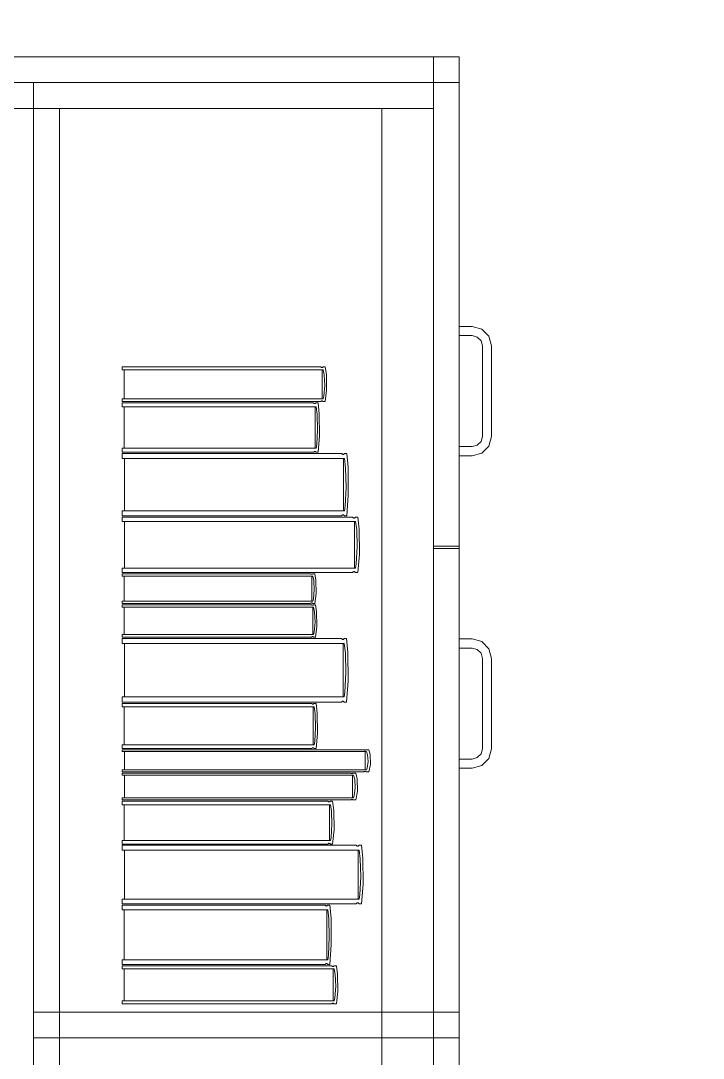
# Model space of a CAD drawing. Header units: inches. Extents: x -38 to 5698, y -33 to 92.
# Drawn here: x 19.68 to 20.209, y 10.169 to 10.973 of the extents above; entities that cross this region are included whole.
import ezdxf

# ---------------------------------------------------------------- set-up
doc = ezdxf.new("R2010")
doc.units = ezdxf.units.IN
doc.header["$MEASUREMENT"] = 0
doc.layers.add('08 _ STR _ EXT _ 10 Vereda Exterior', color=7, linetype='Continuous')
doc.layers.add('Interior - Mobiliario', color=7, linetype='Continuous')

msp = doc.modelspace()

# ---------------------------------------------------------------- hatches: boundary and pattern name
at = {"layer": '08 _ STR _ EXT _ 10 Vereda Exterior', "linetype": 'Continuous', "lineweight": 13}
h = msp.add_hatch(dxfattribs=at)
h.set_pattern_fill('RETÍCULA_100X100_0002', color=251, style=0, pattern_type=2)
h.set_pattern_definition([(360, (3.7574, 18.3027), (0, 2.53199), []), (90, (3.7574, 18.3027), (-3.6, 0), [])])
h.paths.add_polyline_path([(2.17, 3.62132), (4.29132, 1.5), (9.32, 1.5), (9.32, 6.5), (40.52, 6.5), (40.52, 1.5), (52.92, 1.5), (52.92, 19.08592), (51.56998, 19.08592), (51.56998, 7.2), (9.06996, 7.2), (9.06996, 7.85001), (6.52013, 7.85001, -0.414214), (6.27012, 8.10001), (6.27012, 8.85001, -0.414213), (6.52012, 9.10001), (9.06996, 9.10002), (9.06996, 12), (6.52013, 12, -0.414214), (6.27011, 12.25), (6.27007, 13, -0.414213), (6.52012, 13.25), (9.06996, 13.25001), (9.06996, 16.14999), (6.52008, 16.14999, -0.414214), (6.27012, 16.39999), (6.27008, 17.14999, -0.414213), (6.52008, 17.39999), (8.76997, 17.4), (8.77062, 21.04989), (2.17, 21.04989)])

# ---------------------------------------------------------------- linework, layer by layer
at = {"layer": 'Interior - Mobiliario', "color": 175, "linetype": 'Continuous', "lineweight": 13}
for p, q in [((20.01998, 10.94495), (19.66998, 10.94495)), ((19.66998, 10.94495), (20.01998, 10.94495)), ((19.66998, 10.94495), (19.99998, 10.94495)), ((20.01998, 10.94495), (19.66998, 10.94495)), ((19.99998, 10.94495), (19.99998, 10.90495)), ((20.01998, 10.92495), (20.01998, 10.94495)), ((20.01998, 10.94495), (20.01998, 10.92495)), ((20.01998, 9.44495), (20.01998, 10.94495)), ((19.68998, 10.92495), (19.66998, 10.92495)), ((19.66998, 10.92495), (19.68998, 10.92495)), ((20.01998, 10.92495), (19.66998, 10.92495)), ((20.01998, 10.92495), (19.66998, 10.92495)), ((19.66998, 10.92495), (20.01998, 10.92495)), ((19.68998, 10.92495), (19.99998, 10.92495)), ((19.68998, 9.46495), (19.68998, 10.92495)), ((19.68998, 9.46495), (19.68998, 10.92495)), ((19.68998, 10.92495), (19.68998, 9.46495)), ((19.68998, 10.92495), (20.01998, 10.92495)), ((19.68998, 9.46495), (19.68998, 10.92495)), ((19.68998, 10.92495), (19.99998, 10.92495)), ((19.68998, 9.46495), (19.68998, 10.92495)), ((19.68998, 10.92495), (19.99998, 10.92495)), ((19.68998, 9.46495), (19.68998, 10.92495)), ((19.99998, 10.92495), (19.99998, 9.46495)), ((19.99998, 10.92495), (19.99998, 9.46495)), ((19.99998, 10.92495), (19.99998, 9.46495)), ((19.99998, 10.92495), (19.99998, 10.56595)), ((20.01998, 10.92495), (19.99998, 10.92495)), ((20.01998, 10.92495), (20.01998, 9.46495)), ((20.01998, 10.92495), (20.01998, 9.46495)), ((20.01998, 10.92495), (20.01998, 10.56595)), ((19.66998, 10.90495), (19.70998, 10.90495)), ((19.70998, 10.90495), (19.95998, 10.90495)), ((19.70998, 10.90495), (19.70998, 9.48495)), ((19.95998, 10.90495), (19.99998, 10.90495)), ((19.95998, 9.48495), (19.95998, 10.90495)), ((19.99998, 10.90495), (19.99998, 9.48495)), ((20.02998, 10.73595), (20.01998, 10.73595)), ((20.01998, 10.73595), (20.01998, 10.72895)), ((20.03748, 10.73394), (20.02998, 10.73595)), ((20.04297, 10.72845), (20.03748, 10.73394)), ((20.01998, 10.72895), (20.02998, 10.72895)), ((20.02998, 10.72895), (20.03398, 10.72788)), ((20.03398, 10.72788), (20.03691, 10.72495)), ((20.03691, 10.72495), (20.03798, 10.72095)), ((20.04498, 10.72095), (20.04297, 10.72845)), ((20.03798, 10.72095), (20.03798, 10.65095)), ((20.04498, 10.65095), (20.04498, 10.72095)), ((19.75864, 10.70254), (19.75864, 10.70468)), ((19.75864, 10.70468), (19.9127, 10.70468)), ((19.91458, 10.70254), (19.75864, 10.70254)), ((19.76021, 10.68005), (19.76021, 10.70254)), ((19.9127, 10.70468), (19.91283, 10.70454)), ((19.91283, 10.70454), (19.91303, 10.70438)), ((19.91303, 10.70438), (19.91325, 10.70428)), ((19.91325, 10.70428), (19.91348, 10.70423)), ((19.91348, 10.70423), (19.91371, 10.70424)), ((19.91371, 10.70424), (19.91394, 10.7043)), ((19.91379, 10.70254), (19.91379, 10.68005)), ((19.91394, 10.7043), (19.91415, 10.70441)), ((19.91415, 10.70441), (19.91435, 10.70457)), ((19.91435, 10.70457), (19.91444, 10.70468)), ((19.91444, 10.70468), (19.91615, 10.70468)), ((19.9153, 10.69853), (19.91458, 10.70254)), ((19.9157, 10.69029), (19.9153, 10.69853)), ((19.91615, 10.70468), (19.91701, 10.69881)), ((19.91701, 10.69881), (19.91721, 10.68683)), ((19.91505, 10.68208), (19.9157, 10.69029)), ((19.91721, 10.68683), (19.91615, 10.67791)), ((19.75864, 10.67791), (19.75864, 10.68005)), ((19.75864, 10.68005), (19.91458, 10.68005)), ((19.9127, 10.67791), (19.75864, 10.67791)), ((19.75864, 10.67384), (19.75864, 10.67691)), ((19.75864, 10.67691), (19.90721, 10.67691)), ((19.90721, 10.67691), (19.90733, 10.6767)), ((19.90733, 10.6767), (19.90753, 10.67648)), ((19.90753, 10.67648), (19.90774, 10.67634)), ((19.90774, 10.67634), (19.90796, 10.67627)), ((19.90796, 10.67627), (19.90818, 10.67628)), ((19.90818, 10.67628), (19.9084, 10.67636)), ((19.9084, 10.67636), (19.90861, 10.67653)), ((19.90861, 10.67653), (19.90881, 10.67676)), ((19.90881, 10.67676), (19.90889, 10.67691)), ((19.90889, 10.67691), (19.91054, 10.67691)), ((19.91054, 10.67691), (19.91137, 10.66851)), ((19.91278, 10.67801), (19.9127, 10.67791)), ((19.91298, 10.67817), (19.91278, 10.67801)), ((19.9132, 10.67829), (19.91298, 10.67817)), ((19.91343, 10.67835), (19.9132, 10.67829)), ((19.91366, 10.67835), (19.91343, 10.67835)), ((19.91389, 10.67831), (19.91366, 10.67835)), ((19.91411, 10.6782), (19.91389, 10.67831)), ((19.91431, 10.67805), (19.91411, 10.6782)), ((19.91444, 10.67791), (19.91431, 10.67805)), ((19.91615, 10.67791), (19.91444, 10.67791)), ((19.91458, 10.68005), (19.91505, 10.68208)), ((19.90902, 10.67384), (19.75864, 10.67384)), ((19.76016, 10.64168), (19.76016, 10.67384)), ((19.90826, 10.67384), (19.90826, 10.64168)), ((19.90972, 10.66811), (19.90902, 10.67384)), ((19.91011, 10.65632), (19.90972, 10.66811)), ((19.91137, 10.66851), (19.91156, 10.65138)), ((19.90947, 10.64458), (19.91011, 10.65632)), ((19.91156, 10.65138), (19.91054, 10.63861)), ((20.03798, 10.65095), (20.03691, 10.64695)), ((20.04297, 10.64345), (20.04498, 10.65095)), ((19.90902, 10.64168), (19.90947, 10.64458)), ((20.02998, 10.64295), (20.01998, 10.64295)), ((20.01998, 10.64295), (20.01998, 10.63595)), ((20.03398, 10.64402), (20.02998, 10.64295)), ((20.03691, 10.64695), (20.03398, 10.64402)), ((20.03748, 10.63796), (20.04297, 10.64345)), ((19.75864, 10.63861), (19.75864, 10.64168)), ((19.75864, 10.64168), (19.90902, 10.64168)), ((19.90721, 10.63861), (19.75864, 10.63861)), ((19.75864, 10.63375), (19.75864, 10.63761)), ((19.75864, 10.63761), (19.92898, 10.63761)), ((19.90729, 10.63876), (19.90721, 10.63861)), ((19.90748, 10.63899), (19.90729, 10.63876)), ((19.90769, 10.63916), (19.90748, 10.63899)), ((19.90791, 10.63924), (19.90769, 10.63916)), ((19.90814, 10.63925), (19.90791, 10.63924)), ((19.90836, 10.63918), (19.90814, 10.63925)), ((19.90857, 10.63904), (19.90836, 10.63918)), ((19.90876, 10.63882), (19.90857, 10.63904)), ((19.90889, 10.63861), (19.90876, 10.63882)), ((19.91054, 10.63861), (19.90889, 10.63861)), ((19.92898, 10.63761), (19.92913, 10.63735)), ((19.92913, 10.63735), (19.92935, 10.63708)), ((19.92935, 10.63708), (19.9296, 10.63689)), ((19.9296, 10.63689), (19.92985, 10.6368)), ((19.92985, 10.6368), (19.93011, 10.63682)), ((19.93011, 10.63682), (19.93036, 10.63693)), ((19.93036, 10.63693), (19.9306, 10.63713)), ((19.9306, 10.63713), (19.93082, 10.63742)), ((19.93082, 10.63742), (19.93091, 10.63761)), ((19.93091, 10.63761), (19.93281, 10.63761)), ((19.93281, 10.63761), (19.93376, 10.62703)), ((20.01998, 10.63595), (20.02998, 10.63595)), ((20.02998, 10.63595), (20.03748, 10.63796)), ((19.93107, 10.63375), (19.75864, 10.63375)), ((19.76038, 10.59321), (19.76038, 10.63375)), ((19.93019, 10.63375), (19.93019, 10.59321)), ((19.93187, 10.62652), (19.93107, 10.63375)), ((19.93231, 10.61167), (19.93187, 10.62652)), ((19.93376, 10.62703), (19.93398, 10.60544)), ((19.93158, 10.59687), (19.93231, 10.61167)), ((19.93398, 10.60544), (19.93281, 10.58935)), ((19.93107, 10.59321), (19.93158, 10.59687)), ((19.75864, 10.58935), (19.75864, 10.59321)), ((19.75864, 10.59321), (19.93107, 10.59321)), ((19.92898, 10.58935), (19.75864, 10.58935)), ((19.75864, 10.58492), (19.75864, 10.58835)), ((19.75864, 10.58835), (19.93746, 10.58835)), ((19.92908, 10.58954), (19.92898, 10.58935)), ((19.9293, 10.58983), (19.92908, 10.58954)), ((19.92954, 10.59003), (19.9293, 10.58983)), ((19.92979, 10.59014), (19.92954, 10.59003)), ((19.93005, 10.59016), (19.92979, 10.59014)), ((19.9303, 10.59007), (19.93005, 10.59016)), ((19.93055, 10.58988), (19.9303, 10.59007)), ((19.93077, 10.58961), (19.93055, 10.58988)), ((19.93091, 10.58935), (19.93077, 10.58961)), ((19.93281, 10.58935), (19.93091, 10.58935)), ((19.93746, 10.58835), (19.93761, 10.58812)), ((19.93761, 10.58812), (19.93784, 10.58787)), ((19.93784, 10.58787), (19.9381, 10.58771)), ((19.9381, 10.58771), (19.93836, 10.58763)), ((19.93836, 10.58763), (19.93863, 10.58764)), ((19.93863, 10.58764), (19.9389, 10.58774)), ((19.9389, 10.58774), (19.93915, 10.58792)), ((19.93915, 10.58792), (19.93938, 10.58818)), ((19.93938, 10.58818), (19.93948, 10.58835)), ((19.93948, 10.58835), (19.94147, 10.58835)), ((19.94147, 10.58835), (19.94247, 10.57894)), ((19.93964, 10.58492), (19.75864, 10.58492)), ((19.76047, 10.54887), (19.76047, 10.58492)), ((19.93873, 10.58492), (19.93873, 10.54887)), ((19.94048, 10.57849), (19.93964, 10.58492)), ((19.94095, 10.56528), (19.94048, 10.57849)), ((19.94247, 10.57894), (19.9427, 10.55974)), ((19.94018, 10.55212), (19.94095, 10.56528)), ((20.01998, 10.56595), (19.99998, 10.56595)), ((19.99998, 10.20495), (19.99998, 10.56395)), ((20.01998, 10.56395), (19.99998, 10.56395)), ((20.01998, 10.20495), (20.01998, 10.56395)), ((19.9427, 10.55974), (19.94147, 10.54543)), ((19.75864, 10.54543), (19.75864, 10.54887)), ((19.75864, 10.54887), (19.93964, 10.54887)), ((19.93779, 10.54586), (19.93756, 10.5456)), ((19.93804, 10.54604), (19.93779, 10.54586)), ((19.9383, 10.54614), (19.93804, 10.54604)), ((19.93857, 10.54615), (19.9383, 10.54614)), ((19.93884, 10.54607), (19.93857, 10.54615)), ((19.9391, 10.54591), (19.93884, 10.54607)), ((19.93933, 10.54566), (19.9391, 10.54591)), ((19.93948, 10.54543), (19.93933, 10.54566)), ((19.93964, 10.54887), (19.94018, 10.55212)), ((19.93746, 10.54543), (19.75864, 10.54543)), ((19.75864, 10.5426), (19.75864, 10.54443)), ((19.75864, 10.54443), (19.90471, 10.54443)), ((19.9065, 10.5426), (19.75864, 10.5426)), ((19.76013, 10.52333), (19.76013, 10.5426)), ((19.90471, 10.54443), (19.90484, 10.54431)), ((19.90484, 10.54431), (19.90503, 10.54418)), ((19.90503, 10.54418), (19.90524, 10.54409)), ((19.90524, 10.54409), (19.90546, 10.54405)), ((19.90546, 10.54405), (19.90568, 10.54405)), ((19.90568, 10.54405), (19.90589, 10.54411)), ((19.90575, 10.5426), (19.90575, 10.52333)), ((19.90589, 10.54411), (19.9061, 10.5442)), ((19.9061, 10.5442), (19.90629, 10.54434)), ((19.90629, 10.54434), (19.90637, 10.54443)), ((19.90637, 10.54443), (19.90799, 10.54443)), ((19.90719, 10.53916), (19.9065, 10.5426)), ((19.90757, 10.5321), (19.90719, 10.53916)), ((19.90799, 10.54443), (19.90881, 10.5394)), ((19.90881, 10.5394), (19.909, 10.52915)), ((19.93756, 10.5456), (19.93746, 10.54543)), ((19.94147, 10.54543), (19.93948, 10.54543)), ((19.90694, 10.52507), (19.90757, 10.5321)), ((19.75864, 10.5215), (19.75864, 10.52333)), ((19.75864, 10.52333), (19.9065, 10.52333)), ((19.9048, 10.52159), (19.90471, 10.5215)), ((19.90499, 10.52173), (19.9048, 10.52159)), ((19.90519, 10.52182), (19.90499, 10.52173)), ((19.90541, 10.52188), (19.90519, 10.52182)), ((19.90563, 10.52188), (19.90541, 10.52188)), ((19.90584, 10.52184), (19.90563, 10.52188)), ((19.90605, 10.52175), (19.90584, 10.52184)), ((19.90625, 10.52162), (19.90605, 10.52175)), ((19.90637, 10.5215), (19.90625, 10.52162)), ((19.9065, 10.52333), (19.90694, 10.52507)), ((19.909, 10.52915), (19.90799, 10.5215)), ((19.90471, 10.5215), (19.75864, 10.5215)), ((19.75864, 10.51849), (19.75864, 10.5205)), ((19.75864, 10.5205), (19.90532, 10.5205)), ((19.90712, 10.51849), (19.75864, 10.51849)), ((19.76014, 10.49739), (19.76014, 10.51849)), ((19.90532, 10.5205), (19.90545, 10.52036)), ((19.90545, 10.52036), (19.90564, 10.52022)), ((19.90564, 10.52022), (19.90585, 10.52012)), ((19.90585, 10.52012), (19.90607, 10.52008)), ((19.90607, 10.52008), (19.90629, 10.52008)), ((19.90629, 10.52008), (19.90651, 10.52014)), ((19.90799, 10.5215), (19.90637, 10.5215)), ((19.90637, 10.51849), (19.90637, 10.49739)), ((19.90651, 10.52014), (19.90671, 10.52025)), ((19.90671, 10.52025), (19.9069, 10.5204)), ((19.9069, 10.5204), (19.90699, 10.5205)), ((19.90699, 10.5205), (19.90862, 10.5205)), ((19.9078, 10.51473), (19.90712, 10.51849)), ((19.90819, 10.507), (19.9078, 10.51473)), ((19.90862, 10.5205), (19.90944, 10.51499)), ((19.90944, 10.51499), (19.90962, 10.50376)), ((19.90756, 10.49929), (19.90819, 10.507)), ((19.90712, 10.49739), (19.90756, 10.49929)), ((19.90962, 10.50376), (19.90862, 10.49538)), ((19.75864, 10.49538), (19.75864, 10.49739)), ((19.75864, 10.49739), (19.90712, 10.49739)), ((19.90532, 10.49538), (19.75864, 10.49538)), ((19.75864, 10.49044), (19.75864, 10.49438)), ((19.75864, 10.49438), (19.92881, 10.49438)), ((19.93089, 10.49044), (19.75864, 10.49044)), ((19.76038, 10.44902), (19.76038, 10.49044)), ((19.90541, 10.49548), (19.90532, 10.49538)), ((19.9056, 10.49563), (19.90541, 10.49548)), ((19.9058, 10.49574), (19.9056, 10.49563)), ((19.90602, 10.49579), (19.9058, 10.49574)), ((19.90624, 10.4958), (19.90602, 10.49579)), ((19.90646, 10.49575), (19.90624, 10.4958)), ((19.90667, 10.49566), (19.90646, 10.49575)), ((19.90686, 10.49551), (19.90667, 10.49566)), ((19.90699, 10.49538), (19.90686, 10.49551)), ((19.90862, 10.49538), (19.90699, 10.49538)), ((19.92881, 10.49438), (19.92895, 10.49412)), ((19.92895, 10.49412), (19.92918, 10.49383)), ((19.92918, 10.49383), (19.92942, 10.49365)), ((19.92942, 10.49365), (19.92967, 10.49356)), ((19.92967, 10.49356), (19.92993, 10.49357)), ((19.92993, 10.49357), (19.93018, 10.49368)), ((19.93002, 10.49044), (19.93002, 10.44902)), ((19.93018, 10.49368), (19.93042, 10.49389)), ((19.93042, 10.49389), (19.93064, 10.49419)), ((19.93064, 10.49419), (19.93074, 10.49438)), ((19.93074, 10.49438), (19.93263, 10.49438)), ((19.93169, 10.48305), (19.93089, 10.49044)), ((19.93263, 10.49438), (19.93358, 10.48357)), ((20.01998, 10.49395), (20.02998, 10.49395)), ((20.01998, 10.48695), (20.01998, 10.49395)), ((20.02998, 10.49395), (20.03748, 10.49194)), ((20.03748, 10.49194), (20.04297, 10.48645)), ((19.93213, 10.46788), (19.93169, 10.48305)), ((19.93358, 10.48357), (19.93379, 10.46152)), ((20.02998, 10.48695), (20.01998, 10.48695)), ((20.03398, 10.48588), (20.02998, 10.48695)), ((20.03691, 10.48295), (20.03398, 10.48588)), ((20.03798, 10.47895), (20.03691, 10.48295)), ((20.04297, 10.48645), (20.04498, 10.47895)), ((20.03798, 10.40895), (20.03798, 10.47895)), ((20.04498, 10.47895), (20.04498, 10.40895)), ((19.9314, 10.45276), (19.93213, 10.46788)), ((19.93379, 10.46152), (19.93263, 10.44507)), ((19.93089, 10.44902), (19.9314, 10.45276)), ((19.75864, 10.44507), (19.75864, 10.44902)), ((19.75864, 10.44902), (19.93089, 10.44902)), ((19.92881, 10.44507), (19.75864, 10.44507)), ((19.75864, 10.44128), (19.75864, 10.44407)), ((19.75864, 10.44407), (19.90569, 10.44407)), ((19.90749, 10.44128), (19.75864, 10.44128)), ((19.76014, 10.41194), (19.76014, 10.44128)), ((19.90569, 10.44407), (19.90582, 10.44389)), ((19.90582, 10.44389), (19.90601, 10.44369)), ((19.90601, 10.44369), (19.90622, 10.44355)), ((19.90622, 10.44355), (19.90644, 10.44349)), ((19.90644, 10.44349), (19.90666, 10.4435)), ((19.90666, 10.4435), (19.90688, 10.44358)), ((19.90674, 10.44128), (19.90674, 10.41194)), ((19.90688, 10.44358), (19.90708, 10.44373)), ((19.90708, 10.44373), (19.90728, 10.44394)), ((19.90728, 10.44394), (19.90736, 10.44407)), ((19.90736, 10.44407), (19.90899, 10.44407)), ((19.90818, 10.43605), (19.90749, 10.44128)), ((19.90899, 10.44407), (19.90982, 10.43641)), ((19.9289, 10.44527), (19.92881, 10.44507)), ((19.92912, 10.44557), (19.9289, 10.44527)), ((19.92936, 10.44577), (19.92912, 10.44557)), ((19.92961, 10.44589), (19.92936, 10.44577)), ((19.92987, 10.4459), (19.92961, 10.44589)), ((19.93012, 10.44581), (19.92987, 10.4459)), ((19.93037, 10.44562), (19.93012, 10.44581)), ((19.93059, 10.44534), (19.93037, 10.44562)), ((19.93074, 10.44507), (19.93059, 10.44534)), ((19.93263, 10.44507), (19.93074, 10.44507)), ((19.90856, 10.4253), (19.90818, 10.43605)), ((19.90982, 10.43641), (19.91, 10.42079)), ((19.90794, 10.41459), (19.90856, 10.4253)), ((19.91, 10.42079), (19.90899, 10.40915)), ((19.75864, 10.40915), (19.75864, 10.41194)), ((19.75864, 10.41194), (19.90749, 10.41194)), ((19.90569, 10.40915), (19.75864, 10.40915)), ((19.90578, 10.40928), (19.90569, 10.40915)), ((19.90597, 10.40949), (19.90578, 10.40928)), ((19.90617, 10.40964), (19.90597, 10.40949)), ((19.90639, 10.40972), (19.90617, 10.40964)), ((19.90661, 10.40973), (19.90639, 10.40972)), ((19.90683, 10.40967), (19.90661, 10.40973)), ((19.90704, 10.40953), (19.90683, 10.40967)), ((19.90723, 10.40933), (19.90704, 10.40953)), ((19.90736, 10.40915), (19.90723, 10.40933)), ((19.90899, 10.40915), (19.90736, 10.40915)), ((19.90749, 10.41194), (19.90794, 10.41459)), ((19.75864, 10.40678), (19.75864, 10.40815)), ((19.75864, 10.40815), (19.94583, 10.40815)), ((19.94811, 10.40678), (19.75864, 10.40678)), ((19.76055, 10.39246), (19.76055, 10.40678)), ((19.94583, 10.40815), (19.94598, 10.40805)), ((19.94598, 10.40805), (19.94623, 10.40796)), ((19.94623, 10.40796), (19.9465, 10.40789)), ((19.9465, 10.40789), (19.94678, 10.40786)), ((19.94678, 10.40786), (19.94706, 10.40786)), ((19.94706, 10.40786), (19.94733, 10.4079)), ((19.94715, 10.40678), (19.94715, 10.39246)), ((19.94733, 10.4079), (19.9476, 10.40798)), ((19.9476, 10.40798), (19.94784, 10.40808)), ((19.94784, 10.40808), (19.94795, 10.40815)), ((19.94795, 10.40815), (19.95003, 10.40815)), ((19.94899, 10.40423), (19.94811, 10.40678)), ((19.94948, 10.39898), (19.94899, 10.40423)), ((19.95003, 10.40815), (19.95107, 10.40441)), ((19.95107, 10.40441), (19.95131, 10.39678)), ((20.02998, 10.40095), (20.03398, 10.40202)), ((20.03398, 10.40202), (20.03691, 10.40495)), ((20.03691, 10.40495), (20.03798, 10.40895)), ((20.04297, 10.40145), (20.03748, 10.39596)), ((20.04498, 10.40895), (20.04297, 10.40145)), ((19.94811, 10.39246), (19.94868, 10.39375)), ((19.94868, 10.39375), (19.94948, 10.39898)), ((19.95131, 10.39678), (19.95003, 10.39109)), ((20.01998, 10.40095), (20.02998, 10.40095)), ((20.01998, 10.39395), (20.01998, 10.40095)), ((20.02998, 10.39395), (20.01998, 10.39395)), ((20.03748, 10.39596), (20.02998, 10.39395)), ((19.75864, 10.39109), (19.75864, 10.39246)), ((19.75864, 10.39246), (19.94811, 10.39246)), ((19.94583, 10.39109), (19.75864, 10.39109)), ((19.75864, 10.38842), (19.75864, 10.39009)), ((19.75864, 10.39009), (19.93593, 10.39009)), ((19.9381, 10.38842), (19.75864, 10.38842)), ((19.76045, 10.37089), (19.76045, 10.38842)), ((19.93593, 10.39009), (19.93608, 10.38998)), ((19.93608, 10.38998), (19.93631, 10.38986)), ((19.93631, 10.38986), (19.93657, 10.38978)), ((19.93657, 10.38978), (19.93683, 10.38974)), ((19.93683, 10.38974), (19.9371, 10.38975)), ((19.9371, 10.38975), (19.93736, 10.38979)), ((19.93719, 10.38842), (19.93719, 10.37089)), ((19.93736, 10.38979), (19.93761, 10.38988)), ((19.93761, 10.38988), (19.93784, 10.39001)), ((19.93784, 10.39001), (19.93794, 10.39009)), ((19.93794, 10.39009), (19.93991, 10.39009)), ((19.93893, 10.3853), (19.9381, 10.38842)), ((19.93939, 10.37887), (19.93893, 10.3853)), ((19.93991, 10.39009), (19.9409, 10.38551)), ((19.9409, 10.38551), (19.94113, 10.37618)), ((19.94593, 10.39116), (19.94583, 10.39109)), ((19.94617, 10.39126), (19.94593, 10.39116)), ((19.94644, 10.39133), (19.94617, 10.39126)), ((19.94671, 10.39137), (19.94644, 10.39133)), ((19.947, 10.39138), (19.94671, 10.39137)), ((19.94727, 10.39134), (19.947, 10.39138)), ((19.94754, 10.39128), (19.94727, 10.39134)), ((19.94779, 10.39118), (19.94754, 10.39128)), ((19.94795, 10.39109), (19.94779, 10.39118)), ((19.95003, 10.39109), (19.94795, 10.39109)), ((19.93863, 10.37248), (19.93939, 10.37887)), ((19.75864, 10.36923), (19.75864, 10.37089)), ((19.75864, 10.37089), (19.9381, 10.37089)), ((19.93593, 10.36923), (19.75864, 10.36923)), ((19.93603, 10.36931), (19.93593, 10.36923)), ((19.93626, 10.36943), (19.93603, 10.36931)), ((19.93651, 10.36952), (19.93626, 10.36943)), ((19.93677, 10.36957), (19.93651, 10.36952)), ((19.93704, 10.36957), (19.93677, 10.36957)), ((19.9373, 10.36954), (19.93704, 10.36957)), ((19.93755, 10.36946), (19.9373, 10.36954)), ((19.93779, 10.36934), (19.93755, 10.36946)), ((19.93794, 10.36923), (19.93779, 10.36934)), ((19.93991, 10.36923), (19.93794, 10.36923)), ((19.9381, 10.37089), (19.93863, 10.37248)), ((19.94113, 10.37618), (19.93991, 10.36923)), ((19.75864, 10.36557), (19.75864, 10.36823)), ((19.75864, 10.36823), (19.91822, 10.36823)), ((19.92017, 10.36557), (19.75864, 10.36557)), ((19.76027, 10.33775), (19.76027, 10.36557)), ((19.91822, 10.36823), (19.91836, 10.36805)), ((19.91836, 10.36805), (19.91857, 10.36786)), ((19.91857, 10.36786), (19.91879, 10.36773)), ((19.91879, 10.36773), (19.91903, 10.36767)), ((19.91903, 10.36767), (19.91927, 10.36768)), ((19.91927, 10.36768), (19.91951, 10.36775)), ((19.91936, 10.36557), (19.91936, 10.33775)), ((19.91951, 10.36775), (19.91973, 10.3679)), ((19.91973, 10.3679), (19.91994, 10.3681)), ((19.91994, 10.3681), (19.92003, 10.36823)), ((19.92003, 10.36823), (19.9218, 10.36823)), ((19.92092, 10.36061), (19.92017, 10.36557)), ((19.9218, 10.36823), (19.9227, 10.36096)), ((19.9227, 10.36096), (19.9229, 10.34614)), ((19.92134, 10.35042), (19.92092, 10.36061)), ((19.92065, 10.34026), (19.92134, 10.35042)), ((19.9229, 10.34614), (19.9218, 10.33509)), ((19.75864, 10.33509), (19.75864, 10.33775)), ((19.75864, 10.33775), (19.92017, 10.33775)), ((19.92017, 10.33775), (19.92065, 10.34026)), ((19.91822, 10.33509), (19.75864, 10.33509)), ((19.75864, 10.33047), (19.75864, 10.33409)), ((19.75864, 10.33409), (19.94024, 10.33409)), ((19.94245, 10.33047), (19.75864, 10.33047)), ((19.76049, 10.29245), (19.76049, 10.33047)), ((19.91831, 10.33522), (19.91822, 10.33509)), ((19.91852, 10.33542), (19.91831, 10.33522)), ((19.91874, 10.33557), (19.91852, 10.33542)), ((19.91898, 10.33564), (19.91874, 10.33557)), ((19.91922, 10.33565), (19.91898, 10.33564)), ((19.91946, 10.33559), (19.91922, 10.33565)), ((19.91968, 10.33546), (19.91946, 10.33559)), ((19.91989, 10.33527), (19.91968, 10.33546)), ((19.92003, 10.33509), (19.91989, 10.33527)), ((19.9218, 10.33509), (19.92003, 10.33509)), ((19.94024, 10.33409), (19.94039, 10.33385)), ((19.94039, 10.33385), (19.94063, 10.33359)), ((19.94063, 10.33359), (19.94089, 10.33342)), ((19.94089, 10.33342), (19.94116, 10.33334)), ((19.94116, 10.33334), (19.94143, 10.33335)), ((19.94143, 10.33335), (19.9417, 10.33345)), ((19.94152, 10.33047), (19.94152, 10.29245)), ((19.9417, 10.33345), (19.94195, 10.33364)), ((19.94195, 10.33364), (19.94219, 10.33392)), ((19.94219, 10.33392), (19.94229, 10.33409)), ((19.94229, 10.33409), (19.94431, 10.33409)), ((19.94331, 10.32369), (19.94245, 10.33047)), ((19.94431, 10.33409), (19.94533, 10.32417)), ((19.94378, 10.30976), (19.94331, 10.32369)), ((19.94533, 10.32417), (19.94556, 10.30392)), ((19.943, 10.29588), (19.94378, 10.30976)), ((19.94556, 10.30392), (19.94431, 10.28883)), ((19.75864, 10.28883), (19.75864, 10.29245)), ((19.75864, 10.29245), (19.94245, 10.29245)), ((19.94024, 10.28883), (19.75864, 10.28883)), ((19.94034, 10.28901), (19.94024, 10.28883)), ((19.94057, 10.28928), (19.94034, 10.28901)), ((19.94083, 10.28947), (19.94057, 10.28928)), ((19.9411, 10.28958), (19.94083, 10.28947)), ((19.94137, 10.28959), (19.9411, 10.28958)), ((19.94164, 10.2895), (19.94137, 10.28959)), ((19.9419, 10.28933), (19.94164, 10.2895)), ((19.94214, 10.28907), (19.9419, 10.28933)), ((19.94229, 10.28883), (19.94214, 10.28907)), ((19.94431, 10.28883), (19.94229, 10.28883)), ((19.94245, 10.29245), (19.943, 10.29588)), ((19.75864, 10.28414), (19.75864, 10.28783)), ((19.75864, 10.28783), (19.91616, 10.28783)), ((19.91808, 10.28414), (19.75864, 10.28414)), ((19.76025, 10.24542), (19.76025, 10.28414)), ((19.91616, 10.28783), (19.91629, 10.28758)), ((19.91629, 10.28758), (19.9165, 10.28732)), ((19.9165, 10.28732), (19.91672, 10.28714)), ((19.91672, 10.28714), (19.91696, 10.28706)), ((19.91696, 10.28706), (19.9172, 10.28707)), ((19.9172, 10.28707), (19.91743, 10.28718)), ((19.91728, 10.28414), (19.91728, 10.24542)), ((19.91743, 10.28718), (19.91765, 10.28737)), ((19.91765, 10.28737), (19.91785, 10.28765)), ((19.91785, 10.28765), (19.91794, 10.28783)), ((19.91794, 10.28783), (19.91969, 10.28783)), ((19.91882, 10.27724), (19.91808, 10.28414)), ((19.91969, 10.28783), (19.92058, 10.27772)), ((19.91923, 10.26305), (19.91882, 10.27724)), ((19.92058, 10.27772), (19.92078, 10.2571)), ((19.91856, 10.24891), (19.91923, 10.26305)), ((19.92078, 10.2571), (19.91969, 10.24173)), ((19.91808, 10.24542), (19.91856, 10.24891)), ((19.75864, 10.24173), (19.75864, 10.24542)), ((19.75864, 10.24542), (19.91808, 10.24542)), ((19.91616, 10.24173), (19.75864, 10.24173)), ((19.75864, 10.23837), (19.75864, 10.24073)), ((19.75864, 10.24073), (19.92114, 10.24073)), ((19.91625, 10.24191), (19.91616, 10.24173)), ((19.91645, 10.24219), (19.91625, 10.24191)), ((19.91667, 10.24238), (19.91645, 10.24219)), ((19.91691, 10.24249), (19.91667, 10.24238)), ((19.91714, 10.2425), (19.91691, 10.24249)), ((19.91738, 10.24242), (19.91714, 10.2425)), ((19.9176, 10.24224), (19.91738, 10.24242)), ((19.91781, 10.24198), (19.9176, 10.24224)), ((19.91794, 10.24173), (19.91781, 10.24198)), ((19.91969, 10.24173), (19.91794, 10.24173)), ((19.92114, 10.24073), (19.92128, 10.24057)), ((19.92128, 10.24057), (19.92149, 10.2404)), ((19.92149, 10.2404), (19.92172, 10.24029)), ((19.92172, 10.24029), (19.92197, 10.24024)), ((19.92197, 10.24024), (19.92221, 10.24024)), ((19.92221, 10.24024), (19.92245, 10.24031)), ((19.92245, 10.24031), (19.92268, 10.24044)), ((19.92268, 10.24044), (19.92289, 10.24062)), ((19.92289, 10.24062), (19.92298, 10.24073)), ((19.92298, 10.24073), (19.92479, 10.24073)), ((19.92479, 10.24073), (19.9257, 10.23426)), ((19.92313, 10.23837), (19.75864, 10.23837)), ((19.7603, 10.21359), (19.7603, 10.23837)), ((19.9223, 10.23837), (19.9223, 10.21359)), ((19.92389, 10.23395), (19.92313, 10.23837)), ((19.92431, 10.22487), (19.92389, 10.23395)), ((19.9257, 10.23426), (19.9259, 10.22106)), ((19.92362, 10.21582), (19.92431, 10.22487)), ((19.9259, 10.22106), (19.92479, 10.21123)), ((19.75864, 10.21123), (19.75864, 10.21359)), ((19.75864, 10.21359), (19.92313, 10.21359)), ((19.92114, 10.21123), (19.75864, 10.21123)), ((19.92123, 10.21134), (19.92114, 10.21123)), ((19.92144, 10.21152), (19.92123, 10.21134)), ((19.92167, 10.21164), (19.92144, 10.21152)), ((19.92191, 10.21171), (19.92167, 10.21164)), ((19.92216, 10.21172), (19.92191, 10.21171)), ((19.9224, 10.21166), (19.92216, 10.21172)), ((19.92263, 10.21155), (19.9224, 10.21166)), ((19.92285, 10.21138), (19.92263, 10.21155)), ((19.92298, 10.21123), (19.92285, 10.21138)), ((19.92479, 10.21123), (19.92298, 10.21123)), ((19.92313, 10.21359), (19.92362, 10.21582)), ((19.68998, 10.18495), (19.68998, 10.20495)), ((20.01998, 10.20495), (19.68998, 10.20495)), ((19.68998, 10.20495), (20.01998, 10.20495)), ((19.68998, 10.18495), (19.68998, 10.20495)), ((19.68998, 10.20495), (20.01998, 10.20495)), ((19.68998, 10.18495), (19.68998, 10.20495)), ((20.01998, 10.20495), (19.99998, 10.20495)), ((20.01998, 10.18495), (20.01998, 10.20495)), ((20.01998, 10.20495), (20.01998, 10.18495)), ((20.01998, 10.20495), (20.01998, 10.18495)), ((20.01998, 10.18495), (19.68998, 10.18495)), ((20.01998, 10.18495), (19.68998, 10.18495)), ((20.01998, 10.18495), (19.68998, 10.18495)), ((19.99998, 10.18495), (19.99998, 9.82595)), ((20.01998, 10.18495), (19.99998, 10.18495)), ((20.01998, 10.18495), (20.01998, 9.82595))]:
    msp.add_line(p, q, dxfattribs=at)

doc.saveas('drawing.dxf')
